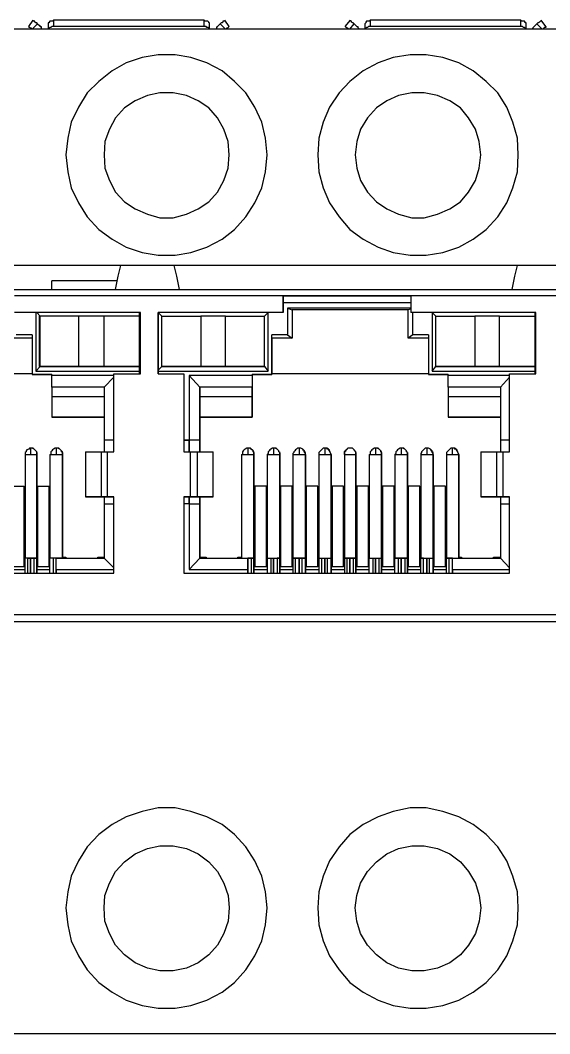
# Model space of a CAD drawing. Header units: inches. Extents: x 45 to 557, y 129 to 755.
# Drawn here: x 319.2 to 378.9, y 128.9 to 243.3 of the extents above; entities that cross this region are included whole.
import ezdxf

# ---------------------------------------------------------------- set-up
doc = ezdxf.new("R2010")
doc.units = ezdxf.units.IN
doc.header["$MEASUREMENT"] = 0
doc.layers.add('Brain', color=7, linetype='Continuous')

msp = doc.modelspace()

# ---------------------------------------------------------------- linework, layer by layer
at = {"layer": 'Brain', "color": 7, "lineweight": 25, "true_color": 0xffffff}
for points in [[(320.2, 242.6), (320.7, 243.3)], [(320.6, 242.3), (320.5, 242.3), (320.5, 242.4), (320.4, 242.4), (320.3, 242.5), (320.2, 242.6)], [(320.6, 242.3), (321.2, 242.9)], [(321.2, 242.9), (321.1, 243), (321, 243), (320.9, 243.1), (320.9, 243.2), (320.8, 243.2), (320.7, 243.2), (320.7, 243.3)], [(321.2, 242.9), (321.4, 242.7)], [(321.4, 242.7), (321.5, 242.6), (321.6, 242.6), (321.6, 242.5), (321.6, 242.4), (321.7, 242.3)], [(323, 243.3), (322.9, 243.2), (322.8, 243.2), (322.7, 243.2), (322.6, 243.2), (322.5, 243.1), (322.5, 243), (322.4, 243), (322.4, 242.9)], [(322.4, 242.9), (322.4, 242.3)], [(323, 242.6), (322.9, 242.6), (322.8, 242.6), (322.7, 242.5), (322.6, 242.5), (322.5, 242.4), (322.4, 242.3)], [(340, 243.3), (323, 243.3)], [(323, 243.3), (323, 242.6)], [(340, 242.6), (323, 242.6)], [(340.6, 242.9), (340.6, 243), (340.5, 243), (340.5, 243.1), (340.4, 243.2), (340.3, 243.2), (340.2, 243.2), (340.1, 243.2), (340, 243.3)], [(340, 242.6), (340, 243.3)], [(340.6, 242.3), (340.6, 242.3), (340.5, 242.4), (340.4, 242.5), (340.3, 242.5), (340.2, 242.6), (340.1, 242.6), (340, 242.6)], [(340.6, 242.3), (340.6, 242.9)], [(341.3, 242.3), (341.3, 242.3), (341.4, 242.4), (341.4, 242.5), (341.5, 242.6), (341.6, 242.7)], [(341.6, 242.7), (341.8, 242.9)], [(342.3, 243.3), (342.3, 243.2), (342.2, 243.2), (342.1, 243.2), (342.1, 243.1), (342, 243), (341.9, 243), (341.8, 242.9)], [(341.8, 242.9), (342.4, 242.3)], [(342.8, 242.6), (342.3, 243.3)], [(342.8, 242.6), (342.8, 242.6), (342.7, 242.5), (342.6, 242.4), (342.5, 242.4), (342.5, 242.3), (342.4, 242.3)], [(355.9, 242.6), (356.5, 243.3)], [(356.3, 242.3), (356.3, 242.3), (356.2, 242.4), (356.1, 242.4), (356, 242.5), (355.9, 242.6)], [(356.4, 242.3), (356.9, 242.9)], [(356.9, 242.9), (356.8, 243), (356.7, 243), (356.6, 243.1), (356.6, 243.2), (356.5, 243.2), (356.5, 243.3)], [(356.9, 242.9), (357.1, 242.7)], [(357.1, 242.7), (357.2, 242.6), (357.3, 242.6), (357.3, 242.5), (357.4, 242.4), (357.4, 242.3)], [(358.7, 243.3), (358.6, 243.2), (358.5, 243.2), (358.4, 243.2), (358.3, 243.2), (358.2, 243.1), (358.2, 243), (358.1, 242.9)], [(358.1, 242.9), (358.1, 242.3)], [(358.7, 242.6), (358.6, 242.6), (358.5, 242.6), (358.4, 242.5), (358.3, 242.5), (358.2, 242.4), (358.2, 242.3), (358.1, 242.3)], [(375.7, 243.3), (358.7, 243.3)], [(358.7, 243.3), (358.7, 242.6)], [(375.7, 242.6), (358.7, 242.6)], [(376.3, 242.9), (376.3, 243), (376.2, 243), (376.2, 243.1), (376.1, 243.2), (376, 243.2), (375.9, 243.2), (375.8, 243.2), (375.7, 243.3)], [(375.7, 242.6), (375.7, 243.3)], [(376.3, 242.3), (376.3, 242.3), (376.2, 242.4), (376.1, 242.5), (376, 242.5), (375.9, 242.6), (375.8, 242.6), (375.7, 242.6)], [(376.3, 242.3), (376.3, 242.9)], [(377, 242.3), (377, 242.3), (377.1, 242.4), (377.1, 242.5), (377.2, 242.6), (377.3, 242.7)], [(377.3, 242.7), (377.5, 242.9)], [(378, 243.3), (378, 243.2), (377.9, 243.2), (377.8, 243.1), (377.7, 243), (377.6, 243), (377.5, 242.9)], [(377.5, 242.9), (378.1, 242.3)], [(378.5, 242.6), (378, 243.3)], [(378.5, 242.6), (378.5, 242.6), (378.5, 242.5), (378.4, 242.5), (378.3, 242.4), (378.2, 242.3), (378.1, 242.3)], [(491.7, 242.3), (264.9, 242.3)], [(347.1, 228.1), (346.9, 230), (346.5, 231.8), (345.7, 233.5), (344.7, 235.1), (343.4, 236.4), (342, 237.6), (340.3, 238.5), (338.5, 239.1), (336.7, 239.4), (334.8, 239.4), (333, 239.1), (331.2, 238.5), (329.6, 237.6), (328.1, 236.4), (326.8, 235.1), (325.8, 233.5), (325, 231.8), (324.6, 230), (324.4, 228.1)], [(375.4, 228.1), (375.3, 230), (374.8, 231.8), (374.1, 233.5), (373.1, 235.1), (371.8, 236.4), (370.3, 237.6), (368.7, 238.5), (366.9, 239.1), (365, 239.4), (363.2, 239.4), (361.3, 239.1), (359.6, 238.5), (357.9, 237.6), (356.4, 236.4), (355.2, 235.1), (354.1, 233.5), (353.4, 231.8), (352.9, 230), (352.8, 228.1)], [(342.8, 228.1), (342.7, 229.6), (342.2, 231), (341.5, 232.3), (340.5, 233.4), (339.3, 234.2), (338, 234.8), (336.5, 235.1), (335, 235.1), (333.6, 234.8), (332.2, 234.2), (331, 233.4), (330, 232.3), (329.3, 231), (328.8, 229.6), (328.7, 228.1)], [(371.2, 228.1), (371, 229.6), (370.6, 231), (369.8, 232.3), (368.9, 233.4), (367.7, 234.2), (366.3, 234.8), (364.8, 235.1), (363.4, 235.1), (361.9, 234.8), (360.6, 234.2), (359.4, 233.4), (358.4, 232.3), (357.6, 231), (357.2, 229.6), (357, 228.1)], [(324.4, 228.1), (324.6, 226.2), (325, 224.4), (325.8, 222.7), (326.8, 221.1), (328.1, 219.7), (329.6, 218.6), (331.2, 217.7), (333, 217.1), (334.8, 216.8), (336.7, 216.8), (338.5, 217.1), (340.3, 217.7), (342, 218.6), (343.4, 219.7), (344.7, 221.1), (345.7, 222.7), (346.5, 224.4), (346.9, 226.2), (347.1, 228.1)], [(328.7, 228.1), (328.8, 226.6), (329.3, 225.2), (330, 223.9), (331, 222.8), (332.2, 222), (333.6, 221.4), (335, 221), (336.5, 221), (338, 221.4), (339.3, 222), (340.5, 222.8), (341.5, 223.9), (342.2, 225.2), (342.7, 226.6), (342.8, 228.1)], [(352.8, 228.1), (352.9, 226.2), (353.4, 224.4), (354.1, 222.7), (355.2, 221.1), (356.4, 219.7), (357.9, 218.6), (359.6, 217.7), (361.3, 217.1), (363.2, 216.8), (365, 216.8), (366.9, 217.1), (368.7, 217.7), (370.3, 218.6), (371.8, 219.7), (373.1, 221.1), (374.1, 222.7), (374.8, 224.4), (375.3, 226.2), (375.4, 228.1)], [(357, 228.1), (357.2, 226.6), (357.6, 225.2), (358.4, 223.9), (359.4, 222.8), (360.6, 222), (361.9, 221.4), (363.4, 221), (364.8, 221), (366.3, 221.4), (367.7, 222), (368.9, 222.8), (369.8, 223.9), (370.6, 225.2), (371, 226.6), (371.2, 228.1)], [(467.2, 215.6), (289.3, 215.6)], [(330, 212.9), (330.3, 214.4), (330.6, 215.6)], [(337.2, 212.9), (336.9, 214.4), (336.6, 215.6)], [(374.7, 212.9), (375, 214.4), (375.3, 215.6)], [(288, 212.9), (468.8, 212.9)], [(323.8, 213.9), (322.8, 213.9)], [(322.8, 212.9), (322.8, 213.9)], [(330.2, 213.9), (323.8, 213.9)], [(328.7, 212.9), (330, 212.9)], [(337.2, 212.9), (338.8, 212.9)], [(373.4, 212.9), (374.7, 212.9)], [(348.9, 212.2), (318.6, 212.2)], [(348.9, 212.2), (348.9, 210.3)], [(348.9, 212.2), (363.3, 212.2)], [(363.3, 212.2), (348.9, 212.2)], [(348.9, 210.3), (348.9, 212.2)], [(393.5, 212.2), (363.3, 212.2)], [(363.3, 212.2), (363.3, 210.3)], [(363.3, 211.4), (348.9, 211.4)], [(349.4, 210.8), (349.9, 210.6)], [(349.4, 210.8), (349.4, 207.8)], [(363.3, 210.8), (349.4, 210.8)], [(349.9, 210.6), (349.9, 207.4)], [(363, 210.6), (349.9, 210.6)], [(363.3, 210.7), (363, 210.6)], [(363, 207.4), (363, 210.6)], [(332.7, 210.3), (318.6, 210.3)], [(332.8, 210.3), (318.6, 210.3)], [(321, 210.3), (321, 203.7)], [(321.1, 210.3), (321.5, 209.9)], [(321.4, 204.2), (321.4, 209.9)], [(321.5, 209.9), (321.4, 209.9)], [(325.8, 209.9), (325.3, 209.9), (324.7, 209.9), (324.1, 209.9), (323.6, 209.9), (323, 209.9), (322.5, 209.9), (322, 209.9), (321.5, 209.9)], [(321.5, 209.9), (321.5, 209.9)], [(321.5, 204.2), (321.5, 209.9)], [(328.7, 209.9), (325.8, 209.9)], [(325.8, 209.9), (325.8, 204.2)], [(328.7, 204.2), (328.7, 209.9)], [(332.7, 209.9), (332.5, 209.9), (332, 209.9), (331.5, 209.9), (330.9, 209.9), (330.4, 209.9), (329.8, 209.9), (329.2, 209.9), (328.7, 209.9)], [(332.7, 203.4), (332.7, 210.3)], [(332.7, 210.3), (332.7, 210.3), (332.8, 210.3)], [(332.8, 203.4), (332.8, 210.3)], [(334.8, 210.3), (335.2, 209.9)], [(334.8, 210.3), (334.8, 203.4)], [(334.8, 210.3), (334.8, 210.3)], [(348.9, 210.3), (334.8, 210.3)], [(334.8, 203.4), (334.8, 210.3)], [(334.8, 210.3), (334.8, 203.4)], [(348.9, 210.3), (334.8, 210.3)], [(335.2, 209.9), (335.2, 209.9)], [(335.2, 209.9), (335.2, 209.9)], [(335.2, 204.2), (335.2, 209.9)], [(335.2, 209.9), (335.2, 209.9)], [(335.2, 209.9), (335.2, 209.9)], [(335.2, 204.2), (335.2, 209.9)], [(335.2, 209.9), (335.7, 209.9), (336.2, 209.9), (336.8, 209.9), (337.3, 209.9), (337.9, 209.9), (338.4, 209.9), (339, 209.9), (339.6, 209.9)], [(342.4, 209.9), (339.6, 209.9)], [(339.6, 209.9), (339.6, 204.2)], [(342.4, 209.9), (343, 209.9), (343.6, 209.9), (344.1, 209.9), (344.7, 209.9), (345.2, 209.9), (345.8, 209.9), (346.3, 209.9), (346.8, 209.9)], [(342.4, 204.2), (342.4, 209.9)], [(347.2, 210.3), (346.8, 209.9)], [(346.8, 204.2), (346.8, 209.9)], [(347.2, 203.7), (347.2, 210.3)], [(377.3, 210.3), (363.3, 210.3)], [(377.4, 210.3), (363.3, 210.3)], [(363.5, 207.8), (363.5, 210.3)], [(365.7, 210.3), (366.1, 209.9)], [(365.7, 210.3), (365.7, 203.7)], [(366.1, 209.9), (366.1, 209.9)], [(366.1, 209.9), (366.1, 209.9)], [(366.1, 204.2), (366.1, 209.9)], [(366.1, 209.9), (366.1, 209.9)], [(366.1, 209.9), (366.1, 209.9)], [(366.1, 204.2), (366.1, 209.9)], [(366.1, 209.9), (366.6, 209.9), (367.1, 209.9), (367.7, 209.9), (368.2, 209.9), (368.8, 209.9), (369.3, 209.9), (369.9, 209.9), (370.5, 209.9)], [(373.3, 209.9), (370.5, 209.9)], [(370.5, 209.9), (370.5, 204.2)], [(373.3, 209.9), (373.9, 209.9), (374.5, 209.9), (375, 209.9), (375.6, 209.9), (376.1, 209.9), (376.7, 209.9), (377.2, 209.9), (377.3, 209.9)], [(373.3, 204.2), (373.3, 209.9)], [(377.3, 203.4), (377.3, 210.3)], [(377.3, 210.3), (377.3, 210.3), (377.4, 210.3)], [(377.4, 203.4), (377.4, 210.3)], [(320.6, 207.4), (318.4, 207.4)], [(320.6, 207.8), (318.8, 207.8)], [(320.6, 207.8), (320.6, 203.3)], [(347.6, 207.4), (347.6, 207.8)], [(347.6, 203.3), (347.6, 207.8)], [(349.4, 207.8), (347.6, 207.8)], [(349.9, 207.4), (347.6, 207.4)], [(347.6, 207.4), (347.6, 203.4)], [(349.4, 207.8), (349.9, 207.4)], [(363.5, 207.8), (363, 207.4)], [(365.3, 207.4), (363, 207.4)], [(365.3, 207.8), (363.5, 207.8)], [(365.3, 207.8), (365.3, 203.3)], [(321, 203.7), (321.5, 204.2)], [(321, 203.7), (332.7, 203.7)], [(321.4, 204.2), (321.5, 204.2)], [(321.4, 204.2), (321.5, 204.2)], [(321.5, 204.2), (321.5, 204.2)], [(321.5, 204.2), (332.7, 204.2)], [(321.5, 204.2), (321.5, 204.2)], [(332.7, 204.2), (321.5, 204.2)], [(325.8, 204.2), (325.3, 204.2), (324.7, 204.2), (324.1, 204.2), (323.6, 204.2), (323, 204.2), (322.5, 204.2), (322, 204.2), (321.5, 204.2)], [(325.8, 204.2), (328.7, 204.2)], [(332.7, 204.2), (332.5, 204.2), (332, 204.2), (331.5, 204.2), (330.9, 204.2), (330.4, 204.2), (329.8, 204.2), (329.2, 204.2), (328.7, 204.2)], [(334.8, 203.8), (335.2, 204.2)], [(334.8, 203.7), (347.2, 203.7)], [(335.2, 204.2), (335.2, 204.2)], [(335.2, 204.2), (346.8, 204.2)], [(335.2, 204.2), (335.2, 204.2)], [(335.2, 204.2), (335.2, 204.2)], [(346.8, 204.2), (335.2, 204.2)], [(339.6, 204.2), (339, 204.2), (338.4, 204.2), (337.9, 204.2), (337.3, 204.2), (336.8, 204.2), (336.2, 204.2), (335.7, 204.2), (335.2, 204.2)], [(335.2, 204.2), (335.2, 204.2)], [(339.6, 204.2), (342.4, 204.2)], [(346.8, 204.2), (346.3, 204.2), (345.8, 204.2), (345.2, 204.2), (344.7, 204.2), (344.1, 204.2), (343.6, 204.2), (343, 204.2), (342.4, 204.2)], [(346.8, 204.2), (346.8, 204.2)], [(346.8, 204.2), (347.2, 203.7)], [(346.8, 204.2), (346.8, 204.2)], [(365.7, 203.7), (366.1, 204.2)], [(365.7, 203.7), (377.3, 203.7)], [(366.1, 204.2), (366.1, 204.2)], [(366.1, 204.2), (377.3, 204.2)], [(366.1, 204.2), (366.1, 204.2)], [(366.1, 204.2), (366.1, 204.2)], [(377.3, 204.2), (366.1, 204.2)], [(370.5, 204.2), (369.9, 204.2), (369.3, 204.2), (368.8, 204.2), (368.2, 204.2), (367.7, 204.2), (367.1, 204.2), (366.6, 204.2), (366.1, 204.2)], [(366.1, 204.2), (366.1, 204.2)], [(370.5, 204.2), (373.3, 204.2)], [(377.3, 204.2), (377.2, 204.2), (376.7, 204.2), (376.1, 204.2), (375.6, 204.2), (375, 204.2), (374.5, 204.2), (373.9, 204.2), (373.3, 204.2)], [(320.6, 203.4), (303, 203.4)], [(320.6, 203.4), (303, 203.4)], [(322.8, 203.3), (320.6, 203.3)], [(320.6, 203.3), (322.8, 203.3)], [(322.8, 203.3), (322.8, 203.2)], [(322.8, 201.9), (322.8, 203.2)], [(329.8, 203.2), (322.8, 203.2)], [(329.8, 203), (328.7, 201.9)], [(329.8, 203.4), (332.8, 203.4)], [(329.8, 194.6), (329.8, 203.4)], [(334.8, 203.4), (337.7, 203.4)], [(337.7, 203.4), (337.7, 194.6)], [(337.7, 203.4), (337.7, 194.6)], [(338.3, 203.2), (339.5, 201.9)], [(338.3, 203.2), (338.3, 195.9)], [(345.4, 203.2), (338.3, 203.2)], [(347.6, 203.3), (345.4, 203.3)], [(345.4, 203.3), (345.4, 198.5)], [(345.4, 203.3), (345.4, 203.3)], [(345.4, 203.2), (345.4, 203.3)], [(345.4, 203.3), (347.6, 203.3)], [(345.4, 203.2), (345.4, 201.9)], [(365.3, 203.4), (347.6, 203.4)], [(365.3, 203.4), (347.6, 203.4)], [(347.6, 203.4), (347.6, 203.3)], [(347.6, 203.4), (347.6, 203.4)], [(347.6, 203.3), (347.6, 203.3)], [(367.5, 203.3), (365.3, 203.3)], [(365.3, 203.3), (367.5, 203.3)], [(367.5, 203.3), (367.5, 203.2)], [(367.5, 201.9), (367.5, 203.2)], [(374.4, 203.2), (367.5, 203.2)], [(374.4, 203), (373.4, 201.9)], [(374.4, 203.4), (377.4, 203.4)], [(374.4, 194.6), (374.4, 203.4)], [(322.8, 201.9), (322.8, 201.9), (322.8, 201.8), (322.8, 201.7), (322.8, 201.6), (322.8, 201.4), (322.8, 201.3), (322.8, 201.1), (322.8, 200.8)], [(328.7, 201.9), (322.8, 201.9)], [(328.7, 201.9), (322.8, 201.9)], [(328.7, 201.9), (328.7, 195.9)], [(345.4, 201.9), (339.5, 201.9)], [(339.5, 201.9), (339.5, 201.9), (339.5, 201.8), (339.5, 201.7), (339.5, 201.6), (339.5, 201.4), (339.5, 201.3), (339.5, 201.1), (339.5, 200.8)], [(345.4, 201.9), (339.5, 201.9)], [(339.5, 195.9), (339.5, 201.9)], [(345.4, 200.8), (345.4, 201.1), (345.4, 201.3), (345.4, 201.4), (345.4, 201.6), (345.4, 201.7), (345.4, 201.8), (345.4, 201.9)], [(367.5, 201.9), (367.5, 201.9), (367.5, 201.8), (367.5, 201.7), (367.5, 201.6), (367.5, 201.4), (367.5, 201.3), (367.5, 201.1), (367.5, 200.8)], [(373.4, 201.9), (367.5, 201.9)], [(373.4, 201.9), (367.5, 201.9)], [(373.4, 201.9), (373.4, 195.9)], [(322.8, 200.8), (322.8, 198.5)], [(328.7, 200.8), (322.8, 200.8)], [(345.4, 200.8), (339.5, 200.8)], [(339.5, 200.8), (339.5, 198.5)], [(345.4, 198.5), (345.4, 200.8)], [(367.5, 200.8), (367.5, 198.5)], [(373.4, 200.8), (367.5, 200.8)], [(328.7, 198.5), (322.8, 198.5)], [(322.8, 198.5), (328.7, 198.5)], [(345.4, 198.5), (339.5, 198.5)], [(339.5, 198.5), (345.4, 198.5)], [(339.5, 198.5), (339.5, 194.6)], [(367.5, 198.5), (373.4, 198.5)], [(373.4, 198.5), (367.5, 198.5)], [(328.7, 195.9), (328.7, 194.6)], [(329.8, 195.9), (328.7, 195.9)], [(329.8, 195.9), (328.7, 195.9)], [(338.3, 195.9), (337.7, 195.9)], [(337.7, 195.9), (338.3, 195.9)], [(338.3, 195.9), (338.3, 194.6)], [(339.5, 195.9), (338.3, 195.9)], [(339.5, 195.9), (338.3, 195.9)], [(338.3, 194.6), (338.3, 195.9)], [(339.5, 194.6), (339.5, 195.9)], [(373.4, 195.9), (373.4, 194.6)], [(374.4, 195.9), (373.4, 195.9)], [(374.4, 195.9), (373.4, 195.9)], [(320.4, 195), (320.3, 195), (320.2, 194.9), (320, 194.8), (319.9, 194.7), (319.9, 194.6), (319.8, 194.5), (319.8, 194.4), (319.8, 194.3)], [(321.1, 194.3), (321.1, 194.5), (321.1, 194.6), (321, 194.7), (320.9, 194.8), (320.8, 194.9), (320.7, 195), (320.6, 195), (320.4, 195)], [(320.4, 195), (320.4, 195), (320.4, 194.9), (320.4, 194.8), (320.4, 194.7), (320.4, 194.6), (320.4, 194.4), (320.4, 194.3)], [(321.1, 194.6), (321, 194.7), (320.8, 194.9), (320.6, 195), (320.4, 195)], [(321.1, 194.5), (321.1, 194.6)], [(321.1, 194.5), (321.1, 194.3)], [(323.3, 195), (323.2, 195), (323, 194.9), (322.9, 194.8), (322.8, 194.7), (322.7, 194.6), (322.7, 194.5), (322.7, 194.4), (322.7, 194.3)], [(324, 194.3), (324, 194.5), (324, 194.6), (323.9, 194.7), (323.8, 194.8), (323.7, 194.9), (323.6, 195), (323.5, 195), (323.3, 195)], [(323.3, 195), (323.3, 195), (323.3, 194.9), (323.3, 194.8), (323.3, 194.7), (323.3, 194.6), (323.3, 194.4), (323.3, 194.3)], [(323.9, 194.6), (323.9, 194.7), (323.7, 194.9), (323.5, 195), (323.3, 195)], [(324, 194.5), (323.9, 194.6)], [(324, 194.5), (324, 194.3)], [(326.6, 194.6), (328.4, 194.6)], [(326.6, 194.6), (326.6, 189.5)], [(328.4, 194.6), (328.4, 194.6), (328.5, 194.6), (328.6, 194.6), (328.7, 194.6), (328.8, 194.6), (329, 194.6), (329.1, 194.6)], [(328.4, 189.5), (328.4, 194.6)], [(329.1, 194.6), (329.8, 194.6)], [(329.1, 189.5), (329.1, 194.6)], [(337.7, 194.6), (338.4, 194.6)], [(338.4, 194.6), (338.6, 194.6), (338.7, 194.6), (338.8, 194.6), (338.9, 194.6), (339, 194.6), (339.1, 194.6), (339.2, 194.6)], [(338.4, 194.6), (338.4, 189.5)], [(339.2, 194.6), (341, 194.6)], [(339.2, 194.6), (339.2, 189.5)], [(341, 189.5), (341, 194.6)], [(344.9, 195), (344.8, 195), (344.6, 194.9), (344.5, 194.8), (344.4, 194.7), (344.3, 194.6), (344.3, 194.5), (344.3, 194.4), (344.3, 194.3)], [(345.6, 194.3), (345.6, 194.5), (345.6, 194.6), (345.5, 194.7), (345.4, 194.8), (345.3, 194.9), (345.2, 195), (345.1, 195), (344.9, 195)], [(344.9, 195), (344.9, 195), (344.9, 194.9), (344.9, 194.8), (344.9, 194.7), (344.9, 194.6), (344.9, 194.4), (344.9, 194.3)], [(345.5, 194.6), (345.5, 194.7), (345.3, 194.9), (345.1, 195), (344.9, 195)], [(345.6, 194.5), (345.5, 194.6)], [(345.6, 194.5), (345.6, 194.3)], [(347.8, 195), (347.7, 195), (347.5, 194.9), (347.4, 194.8), (347.3, 194.7), (347.2, 194.6), (347.2, 194.5), (347.2, 194.4), (347.1, 194.3)], [(348.5, 194.3), (348.5, 194.5), (348.4, 194.6), (348.4, 194.7), (348.3, 194.8), (348.2, 194.9), (348.1, 195), (347.9, 195), (347.8, 195)], [(347.8, 195), (347.8, 195), (347.8, 194.9), (347.8, 194.8), (347.8, 194.7), (347.8, 194.6), (347.8, 194.4), (347.8, 194.3)], [(348.4, 194.6), (348.4, 194.7), (348.2, 194.9), (348, 195), (347.8, 195)], [(348.5, 194.5), (348.4, 194.6)], [(348.5, 194.5), (348.5, 194.3)], [(350.7, 195), (350.5, 195), (350.4, 194.9), (350.3, 194.8), (350.2, 194.7), (350.1, 194.6), (350.1, 194.5), (350, 194.4), (350, 194.3)], [(351.4, 194.3), (351.4, 194.5), (351.3, 194.6), (351.3, 194.7), (351.2, 194.8), (351.1, 194.9), (350.9, 195), (350.8, 195), (350.7, 195)], [(350.7, 195), (350.7, 195), (350.7, 194.9), (350.7, 194.8), (350.7, 194.7), (350.7, 194.6), (350.7, 194.4), (350.7, 194.3)], [(351.3, 194.6), (351.2, 194.7), (351.1, 194.9), (350.9, 195), (350.7, 195)], [(351.3, 194.5), (351.3, 194.6)], [(351.3, 194.5), (351.4, 194.3)], [(353.6, 195), (353.4, 195), (353.3, 194.9), (353.2, 194.8), (353.1, 194.7), (353, 194.6), (352.9, 194.5), (352.9, 194.4), (352.9, 194.3)], [(354.3, 194.3), (354.2, 194.5), (354.2, 194.6), (354.1, 194.7), (354.1, 194.8), (353.9, 194.9), (353.8, 195), (353.7, 195), (353.6, 195)], [(353.6, 195), (353.6, 195), (353.6, 194.9), (353.6, 194.8), (353.6, 194.7), (353.6, 194.6), (353.6, 194.4), (353.6, 194.3)], [(354.2, 194.6), (354.1, 194.7), (354, 194.9), (353.8, 195), (353.6, 195)], [(354.2, 194.5), (354.2, 194.6)], [(354.2, 194.5), (354.3, 194.3)], [(356.4, 195), (356.2, 195), (356, 194.8), (355.8, 194.6), (355.8, 194.5)], [(355.8, 194.3), (355.8, 194.4), (355.8, 194.6), (355.9, 194.7), (356, 194.7)], [(355.8, 194.6), (355.8, 194.5), (355.8, 194.4), (355.8, 194.3)], [(356.9, 194.8), (356.7, 195), (356.4, 195), (356.2, 195), (356, 194.8)], [(356.2, 194.9), (356.1, 194.9), (356, 194.8)], [(357.1, 194.3), (357.1, 194.6), (356.9, 194.8)], [(357.1, 194.5), (357.1, 194.3)], [(359.3, 195), (359.2, 195), (359, 194.9), (358.9, 194.8), (358.8, 194.7), (358.7, 194.6), (358.7, 194.5), (358.7, 194.4), (358.7, 194.3)], [(360, 194.3), (360, 194.5), (360, 194.6), (359.9, 194.7), (359.8, 194.8), (359.7, 194.9), (359.6, 195), (359.5, 195), (359.3, 195)], [(359.3, 195), (359.3, 195), (359.3, 194.9), (359.3, 194.8), (359.3, 194.7), (359.3, 194.6), (359.3, 194.4), (359.3, 194.3)], [(359.9, 194.6), (359.9, 194.7), (359.7, 194.9), (359.5, 195), (359.3, 195)], [(360, 194.5), (359.9, 194.6)], [(360, 194.5), (360, 194.3)], [(362.2, 195), (362.1, 195), (361.9, 194.9), (361.8, 194.8), (361.7, 194.7), (361.6, 194.6), (361.6, 194.5), (361.6, 194.4), (361.5, 194.3)], [(362.9, 194.3), (362.9, 194.5), (362.8, 194.6), (362.8, 194.7), (362.7, 194.8), (362.6, 194.9), (362.5, 195), (362.3, 195), (362.2, 195)], [(362.2, 195), (362.2, 195), (362.2, 194.9), (362.2, 194.8), (362.2, 194.7), (362.2, 194.6), (362.2, 194.4), (362.2, 194.3)], [(362.8, 194.6), (362.8, 194.7), (362.6, 194.9), (362.4, 195), (362.2, 195)], [(362.9, 194.5), (362.8, 194.6)], [(362.9, 194.5), (362.9, 194.3)], [(365.1, 195), (364.9, 195), (364.8, 194.9), (364.7, 194.8), (364.6, 194.7), (364.5, 194.6), (364.5, 194.5), (364.4, 194.4), (364.4, 194.3)], [(365.8, 194.3), (365.8, 194.5), (365.7, 194.6), (365.7, 194.7), (365.6, 194.8), (365.5, 194.9), (365.3, 195), (365.2, 195), (365.1, 195)], [(365.1, 195), (365.1, 195), (365.1, 194.9), (365.1, 194.8), (365.1, 194.7), (365.1, 194.6), (365.1, 194.4), (365.1, 194.3)], [(365.7, 194.6), (365.6, 194.7), (365.5, 194.9), (365.3, 195), (365.1, 195)], [(365.7, 194.5), (365.7, 194.6)], [(365.7, 194.5), (365.8, 194.3)], [(368, 195), (367.8, 195), (367.7, 194.9), (367.6, 194.8), (367.5, 194.7), (367.4, 194.6), (367.3, 194.5), (367.3, 194.4), (367.3, 194.3)], [(368.7, 194.3), (368.6, 194.5), (368.6, 194.6), (368.5, 194.7), (368.5, 194.8), (368.3, 194.9), (368.2, 195), (368.1, 195), (368, 195)], [(368, 194.3), (368, 194.4), (368, 194.6), (368, 194.7), (368, 194.8), (368, 194.9), (368, 195)], [(368.6, 194.6), (368.5, 194.7), (368.4, 194.9), (368.2, 195), (368, 195)], [(368.6, 194.5), (368.6, 194.6)], [(368.6, 194.5), (368.7, 194.3)], [(371.2, 194.6), (373, 194.6)], [(371.2, 194.6), (371.2, 189.5)], [(373, 194.6), (373, 194.6), (373.1, 194.6), (373.2, 194.6), (373.4, 194.6), (373.5, 194.6), (373.6, 194.6), (373.7, 194.6)], [(373, 189.5), (373, 194.6)], [(373.7, 194.6), (374.4, 194.6)], [(373.7, 189.5), (373.7, 194.6)], [(319.8, 194.3), (319.8, 194.3), (319.9, 194.3), (320, 194.3), (320.1, 194.3), (320.2, 194.3), (320.3, 194.3), (320.4, 194.3)], [(319.8, 194.3), (319.8, 194.3)], [(319.8, 194.3), (319.8, 182.6)], [(320.4, 194.3), (320.6, 194.3), (320.7, 194.3), (320.8, 194.3), (320.9, 194.3), (321, 194.3), (321.1, 194.3)], [(321.1, 194.3), (321.1, 182.7)], [(321.1, 194.3), (321.1, 194.3)], [(321.1, 182.6), (321.1, 194.3)], [(322.6, 194.3), (322.7, 194.3)], [(322.6, 194.3), (322.6, 182.6)], [(322.7, 194.3), (322.7, 194.3), (322.8, 194.3), (322.9, 194.3), (323.1, 194.3), (323.2, 194.3), (323.3, 194.3)], [(323.3, 194.3), (323.5, 194.3), (323.6, 194.3), (323.7, 194.3), (323.8, 194.3), (323.9, 194.3), (324, 194.3)], [(324, 194.3), (324, 182.7)], [(324, 194.3), (324, 194.3)], [(324, 182.6), (324, 194.3)], [(344.2, 194.3), (344.3, 194.3)], [(344.2, 194.3), (344.2, 182.6)], [(344.3, 194.3), (344.3, 194.3), (344.4, 194.3), (344.5, 194.3), (344.7, 194.3), (344.8, 194.3), (344.9, 194.3)], [(344.9, 194.3), (345.1, 194.3), (345.2, 194.3), (345.3, 194.3), (345.4, 194.3), (345.5, 194.3), (345.6, 194.3)], [(345.6, 194.3), (345.6, 182.7)], [(345.6, 194.3), (345.6, 194.3)], [(345.6, 182.6), (345.6, 194.3)], [(347.1, 194.3), (347.1, 194.3), (347.2, 194.3), (347.3, 194.3), (347.4, 194.3), (347.5, 194.3), (347.7, 194.3), (347.8, 194.3)], [(347.1, 194.3), (347.1, 194.3)], [(347.1, 194.3), (347.1, 182.6)], [(347.8, 194.3), (347.9, 194.3), (348.1, 194.3), (348.2, 194.3), (348.3, 194.3), (348.4, 194.3), (348.5, 194.3)], [(348.5, 194.3), (348.5, 182.7)], [(348.5, 194.3), (348.5, 194.3)], [(348.5, 182.6), (348.5, 194.3)], [(350, 194.3), (350, 194.3), (350.1, 194.3), (350.2, 194.3), (350.3, 194.3), (350.4, 194.3), (350.6, 194.3), (350.7, 194.3)], [(350, 194.3), (350, 194.3)], [(350, 194.3), (350, 182.6)], [(350.7, 194.3), (350.8, 194.3), (350.9, 194.3), (351.1, 194.3), (351.2, 194.3), (351.3, 194.3), (351.4, 194.3)], [(351.4, 194.3), (351.4, 182.7)], [(351.4, 194.3), (351.4, 194.3)], [(351.4, 182.6), (351.4, 194.3)], [(352.9, 194.3), (352.9, 194.3), (353, 194.3), (353.1, 194.3), (353.2, 194.3), (353.3, 194.3), (353.4, 194.3), (353.6, 194.3)], [(352.9, 194.3), (352.9, 194.3)], [(352.9, 194.3), (352.9, 182.6)], [(353.6, 194.3), (353.7, 194.3), (353.8, 194.3), (353.9, 194.3), (354.1, 194.3), (354.2, 194.3), (354.3, 194.3)], [(354.3, 194.3), (354.3, 182.7)], [(354.3, 194.3), (354.3, 194.3)], [(354.3, 182.6), (354.3, 194.3)], [(355.8, 194.3), (355.8, 194.3)], [(355.8, 194.3), (355.8, 182.6)], [(355.8, 194.3), (355.8, 194.3)], [(355.8, 194.3), (355.8, 194.3), (356, 194.3), (356.2, 194.3), (356.4, 194.3), (356.7, 194.3), (356.9, 194.3), (357.1, 194.3)], [(357.1, 194.3), (357.1, 182.7)], [(357.1, 182.6), (357.1, 194.3)], [(357.1, 194.3), (357.1, 194.3)], [(358.6, 194.3), (358.7, 194.3)], [(358.6, 194.3), (358.6, 182.6)], [(358.7, 194.3), (358.7, 194.3), (358.8, 194.3), (358.9, 194.3), (359.1, 194.3), (359.2, 194.3), (359.3, 194.3)], [(359.3, 194.3), (359.5, 194.3), (359.6, 194.3), (359.7, 194.3), (359.8, 194.3), (359.9, 194.3), (360, 194.3)], [(360, 194.3), (360, 182.7)], [(360, 194.3), (360, 194.3)], [(360, 182.6), (360, 194.3)], [(361.5, 194.3), (361.5, 194.3), (361.6, 194.3), (361.7, 194.3), (361.8, 194.3), (361.9, 194.3), (362.1, 194.3), (362.2, 194.3)], [(361.5, 194.3), (361.5, 194.3)], [(361.5, 194.3), (361.5, 182.6)], [(362.2, 194.3), (362.3, 194.3), (362.5, 194.3), (362.6, 194.3), (362.7, 194.3), (362.8, 194.3), (362.9, 194.3)], [(362.9, 194.3), (362.9, 182.7)], [(362.9, 194.3), (362.9, 194.3)], [(362.9, 182.6), (362.9, 194.3)], [(364.4, 194.3), (364.4, 194.3), (364.5, 194.3), (364.6, 194.3), (364.7, 194.3), (364.8, 194.3), (365, 194.3), (365.1, 194.3)], [(364.4, 194.3), (364.4, 194.3)], [(364.4, 194.3), (364.4, 182.6)], [(365.1, 194.3), (365.2, 194.3), (365.3, 194.3), (365.5, 194.3), (365.6, 194.3), (365.7, 194.3), (365.8, 194.3)], [(365.8, 194.3), (365.8, 182.7)], [(365.8, 194.3), (365.8, 194.3)], [(365.8, 182.6), (365.8, 194.3)], [(367.3, 194.3), (367.3, 194.3), (367.4, 194.3), (367.5, 194.3), (367.6, 194.3), (367.7, 194.3), (367.8, 194.3), (368, 194.3)], [(367.3, 194.3), (367.3, 194.3)], [(367.3, 194.3), (367.3, 182.6)], [(368, 194.3), (368.1, 194.3), (368.2, 194.3), (368.3, 194.3), (368.5, 194.3), (368.6, 194.3), (368.7, 194.3)], [(368.7, 194.3), (368.7, 182.7)], [(368.7, 194.3), (368.7, 194.3)], [(368.7, 182.6), (368.7, 194.3)], [(318.4, 190.7), (319.7, 190.7)], [(319.7, 189.8), (319.7, 190.7)], [(319.7, 190.7), (319.7, 181.6)], [(321.2, 190.7), (321.2, 181.6)], [(321.2, 190.7), (322.5, 190.7)], [(322.5, 189.8), (322.5, 190.7)], [(322.5, 190.7), (322.5, 181.6)], [(347, 190.7), (345.7, 190.7)], [(345.7, 190.7), (345.7, 181.6)], [(347, 190.7), (347, 189.8)], [(347, 181.6), (347, 190.7)], [(349.9, 190.7), (348.6, 190.7)], [(348.6, 190.7), (348.6, 181.6)], [(349.9, 181.6), (349.9, 190.7)], [(349.9, 190.7), (349.9, 189.8)], [(352.8, 190.7), (351.5, 190.7)], [(351.5, 190.7), (351.5, 181.6)], [(352.8, 181.6), (352.8, 190.7)], [(352.8, 190.7), (352.8, 189.8)], [(355.7, 190.7), (354.4, 190.7)], [(354.4, 190.7), (354.4, 181.6)], [(355.7, 181.6), (355.7, 190.7)], [(355.7, 190.7), (355.7, 189.8)], [(358.5, 190.7), (357.2, 190.7)], [(357.2, 190.7), (357.2, 181.6)], [(358.5, 181.6), (358.5, 190.7)], [(358.5, 190.7), (358.5, 189.8)], [(361.4, 190.7), (360.1, 190.7)], [(360.1, 190.7), (360.1, 181.6)], [(361.4, 190.7), (361.4, 189.8)], [(361.4, 181.6), (361.4, 190.7)], [(364.3, 190.7), (363, 190.7)], [(363, 190.7), (363, 181.6)], [(364.3, 190.7), (364.3, 189.8)], [(364.3, 181.6), (364.3, 190.7)], [(367.2, 190.7), (365.9, 190.7)], [(365.9, 190.7), (365.9, 181.6)], [(367.2, 181.6), (367.2, 190.7)], [(367.2, 190.7), (367.2, 189.8)], [(319.7, 181.9), (319.7, 189.8)], [(322.5, 181.9), (322.5, 189.8)], [(328.4, 189.5), (326.6, 189.5)], [(326.6, 189.5), (327.3, 189.5)], [(327.3, 189.5), (329.1, 189.5)], [(329.1, 189.5), (329, 189.5), (328.8, 189.5), (328.7, 189.5), (328.6, 189.5), (328.5, 189.5), (328.4, 189.5)], [(328.7, 189.5), (328.7, 188.7)], [(329.1, 189.5), (329.8, 189.5)], [(329.8, 189.5), (329.1, 189.5)], [(329.8, 180.9), (329.8, 189.5)], [(337.7, 189.5), (338.4, 189.5)], [(337.7, 189.5), (337.7, 180.9)], [(337.7, 189.5), (337.7, 180.9)], [(338.4, 189.5), (337.7, 189.5)], [(338.3, 189.5), (338.3, 188.7)], [(338.3, 188.7), (338.3, 189.5)], [(338.4, 189.5), (340.2, 189.5)], [(339.2, 189.5), (339.1, 189.5), (339, 189.5), (338.9, 189.5), (338.8, 189.5), (338.7, 189.5), (338.6, 189.5), (338.4, 189.5)], [(341, 189.5), (339.2, 189.5)], [(339.5, 188.7), (339.5, 189.5)], [(339.5, 189.5), (339.5, 182.7)], [(340.2, 189.5), (341, 189.5)], [(347, 189.8), (347, 181.9)], [(349.9, 189.8), (349.9, 181.9)], [(352.8, 189.8), (352.8, 181.9)], [(355.7, 189.8), (355.7, 181.9)], [(358.5, 189.8), (358.5, 181.9)], [(361.4, 189.8), (361.4, 181.9)], [(364.3, 189.8), (364.3, 181.9)], [(367.2, 189.8), (367.2, 181.9)], [(373, 189.5), (371.2, 189.5)], [(371.2, 189.5), (371.9, 189.5)], [(371.9, 189.5), (373.7, 189.5)], [(373.7, 189.5), (373.6, 189.5), (373.5, 189.5), (373.4, 189.5), (373.2, 189.5), (373.1, 189.5), (373, 189.5)], [(373.4, 189.5), (373.4, 188.7)], [(373.7, 189.5), (374.4, 189.5)], [(374.4, 189.5), (373.7, 189.5)], [(374.4, 180.9), (374.4, 189.5)], [(328.7, 188.7), (329.8, 188.7)], [(328.7, 188.7), (328.7, 182.6)], [(338.3, 188.7), (337.7, 188.7)], [(338.3, 188.7), (339.5, 188.7)], [(338.3, 188.7), (338.3, 181.3)], [(339.5, 182.6), (339.5, 188.7)], [(373.4, 188.7), (374.4, 188.7)], [(373.4, 188.7), (373.4, 182.6)], [(319.7, 182.7), (319.8, 182.7)], [(319.8, 182.6), (319.7, 182.6)], [(319.7, 181.6), (319.7, 181.9)], [(321.1, 182.6), (321.1, 182.6), (321, 182.6), (320.9, 182.6), (320.8, 182.6), (320.7, 182.6), (320.6, 182.6), (320.4, 182.6), (320.3, 182.6), (320.2, 182.6), (320.1, 182.6), (320, 182.6), (319.9, 182.6), (319.8, 182.6)], [(320.1, 182.6), (319.8, 182.6)], [(319.8, 180.9), (319.8, 182.6)], [(320.1, 180.9), (320.1, 182.6)], [(320.1, 182.6), (320.1, 182.6), (320.2, 182.6), (320.3, 182.6), (320.4, 182.6)], [(320.4, 182.6), (320.4, 180.9)], [(320.4, 180.9), (320.4, 182.6)], [(320.4, 182.6), (320.4, 182.6)], [(320.4, 182.6), (320.5, 182.6), (320.6, 182.6), (320.7, 182.6), (320.8, 182.6)], [(320.8, 180.9), (320.8, 182.6)], [(320.8, 182.6), (321.1, 182.6)], [(321.1, 182.7), (321.2, 182.7)], [(321.1, 182.6), (321.1, 182.7)], [(321.2, 182.6), (321.1, 182.6)], [(321.1, 182.6), (321.1, 181.3)], [(321.1, 180.9), (321.1, 182.6)], [(322.5, 182.7), (322.6, 182.7)], [(322.6, 182.6), (322.5, 182.6)], [(322.5, 181.6), (322.5, 181.9)], [(324, 182.6), (324, 182.6), (323.9, 182.6), (323.8, 182.6), (323.7, 182.6), (323.6, 182.6), (323.5, 182.6), (323.4, 182.6), (323.3, 182.6), (323.1, 182.6), (323, 182.6), (322.9, 182.6), (322.8, 182.6), (322.7, 182.6), (322.6, 182.6)], [(323, 182.6), (322.6, 182.6)], [(322.6, 180.9), (322.6, 182.6)], [(323, 180.9), (323, 182.6)], [(323.3, 182.6), (323.3, 182.6), (323.2, 182.6), (323.1, 182.6), (323, 182.6)], [(323.3, 180.9), (323.3, 182.6)], [(323.3, 182.6), (323.3, 182.6)], [(323.3, 181.3), (323.3, 182.6)], [(323.3, 182.6), (328.7, 182.6)], [(324, 182.7), (324.4, 182.7)], [(324, 182.6), (324, 182.7)], [(324.4, 182.7), (324.4, 182.6)], [(324.4, 182.7), (324.4, 182.6)], [(324.4, 182.6), (324.4, 182.6), (324.5, 182.6), (324.6, 182.6), (324.7, 182.6), (324.9, 182.6), (325, 182.6), (325.1, 182.6)], [(325.1, 182.6), (327.3, 182.6)], [(327.3, 182.6), (327.4, 182.6), (327.6, 182.6), (327.7, 182.6), (327.8, 182.6), (327.9, 182.6), (328, 182.6)], [(328, 182.7), (328.7, 182.7)], [(328, 182.6), (328, 182.7)], [(329.8, 181.5), (328.7, 182.6)], [(338.3, 181.3), (339.5, 182.6)], [(339.5, 182.7), (340.2, 182.7)], [(339.5, 182.6), (339.5, 182.7)], [(339.5, 182.6), (344.9, 182.6)], [(340.2, 182.7), (340.2, 182.6)], [(340.2, 182.7), (340.2, 182.6)], [(340.2, 182.6), (340.3, 182.6), (340.4, 182.6), (340.5, 182.6), (340.6, 182.6), (340.7, 182.6), (340.8, 182.6), (341, 182.6)], [(341, 182.6), (343.1, 182.6)], [(343.1, 182.6), (343.3, 182.6), (343.4, 182.6), (343.5, 182.6), (343.6, 182.6), (343.7, 182.6), (343.8, 182.6)], [(343.8, 182.7), (344.2, 182.7)], [(343.8, 182.6), (343.8, 182.7)], [(344.2, 182.6), (344.3, 182.6), (344.4, 182.6), (344.5, 182.6), (344.6, 182.6), (344.7, 182.6), (344.9, 182.6), (345, 182.6), (345.1, 182.6), (345.2, 182.6), (345.3, 182.6), (345.4, 182.6), (345.5, 182.6), (345.6, 182.6)], [(344.9, 182.6), (344.9, 180.9)], [(345.3, 182.6), (345.3, 182.6), (345.2, 182.6), (345.1, 182.6), (345, 182.6), (344.9, 182.6)], [(344.9, 182.6), (344.9, 182.6)], [(344.9, 180.9), (344.9, 182.6)], [(344.9, 182.6), (344.9, 181.3)], [(345.3, 182.6), (345.3, 180.9)], [(345.6, 182.6), (345.3, 182.6)], [(345.6, 182.7), (345.7, 182.7)], [(345.6, 182.6), (345.6, 182.7)], [(345.7, 182.6), (345.6, 182.6)], [(345.6, 181.3), (345.6, 182.6)], [(345.6, 182.6), (345.6, 180.9)], [(347, 182.7), (347.1, 182.7)], [(347.1, 182.6), (347, 182.6)], [(347, 181.9), (347, 181.6)], [(347.1, 182.6), (347.1, 182.6), (347.2, 182.6), (347.3, 182.6), (347.4, 182.6), (347.5, 182.6), (347.6, 182.6), (347.7, 182.6), (347.9, 182.6), (348, 182.6), (348.1, 182.6), (348.2, 182.6), (348.3, 182.6), (348.4, 182.6), (348.5, 182.6)], [(347.1, 182.6), (347.5, 182.6)], [(347.1, 182.6), (347.1, 180.9)], [(347.5, 182.6), (347.5, 180.9)], [(347.5, 182.6), (347.5, 182.6), (347.6, 182.6), (347.7, 182.6), (347.8, 182.6)], [(347.8, 182.6), (347.8, 180.9)], [(347.8, 180.9), (347.8, 182.6)], [(347.8, 182.6), (347.8, 182.6)], [(347.8, 182.6), (347.9, 182.6), (348, 182.6), (348.1, 182.6), (348.2, 182.6)], [(348.2, 182.6), (348.2, 180.9)], [(348.5, 182.6), (348.2, 182.6)], [(348.5, 182.7), (348.6, 182.7)], [(348.5, 182.6), (348.5, 182.7)], [(348.6, 182.6), (348.5, 182.6)], [(348.5, 181.3), (348.5, 182.6)], [(348.5, 182.6), (348.5, 180.9)], [(349.9, 182.7), (350, 182.7)], [(350, 182.6), (349.9, 182.6)], [(349.9, 181.9), (349.9, 181.6)], [(350, 182.6), (350, 182.6), (350.1, 182.6), (350.2, 182.6), (350.3, 182.6), (350.4, 182.6), (350.5, 182.6), (350.6, 182.6), (350.7, 182.6), (350.9, 182.6), (351, 182.6), (351.1, 182.6), (351.2, 182.6), (351.3, 182.6), (351.4, 182.6)], [(350.3, 182.6), (350, 182.6)], [(350, 182.6), (350, 180.9)], [(350.3, 180.9), (350.3, 182.6)], [(350.7, 182.6), (350.6, 182.6), (350.5, 182.6), (350.4, 182.6), (350.3, 182.6)], [(350.7, 182.6), (350.7, 180.9)], [(350.7, 180.9), (350.7, 182.6)], [(351, 182.6), (351, 182.6), (350.9, 182.6), (350.8, 182.6), (350.7, 182.6)], [(350.7, 182.6), (350.7, 182.6)], [(351, 182.6), (351, 180.9)], [(351.4, 182.6), (351, 182.6)], [(351.4, 182.7), (351.5, 182.7)], [(351.4, 182.6), (351.4, 182.7)], [(351.5, 182.6), (351.4, 182.6)], [(351.4, 181.3), (351.4, 182.6)], [(351.4, 182.6), (351.4, 180.9)], [(352.8, 182.7), (352.9, 182.7)], [(352.9, 182.6), (352.8, 182.6)], [(352.8, 181.9), (352.8, 181.6)], [(352.9, 182.6), (352.9, 182.6), (353, 182.6), (353.1, 182.6), (353.2, 182.6), (353.3, 182.6), (353.4, 182.6), (353.5, 182.6), (353.6, 182.6), (353.8, 182.6), (353.9, 182.6), (354, 182.6), (354.1, 182.6), (354.2, 182.6), (354.3, 182.6)], [(352.9, 182.6), (353.2, 182.6)], [(352.9, 182.6), (352.9, 180.9)], [(353.2, 182.6), (353.2, 180.9)], [(353.2, 182.6), (353.2, 182.6), (353.3, 182.6), (353.4, 182.6), (353.5, 182.6), (353.6, 182.6)], [(353.6, 182.6), (353.6, 180.9)], [(353.6, 180.9), (353.6, 182.6)], [(353.6, 182.6), (353.6, 182.6)], [(353.6, 182.6), (353.6, 182.6), (353.7, 182.6), (353.8, 182.6), (353.9, 182.6)], [(353.9, 180.9), (353.9, 182.6)], [(353.9, 182.6), (354.3, 182.6)], [(354.3, 182.7), (354.4, 182.7)], [(354.3, 182.6), (354.3, 182.7)], [(354.4, 182.6), (354.3, 182.6)], [(354.3, 181.3), (354.3, 182.6)], [(354.3, 182.6), (354.3, 180.9)], [(355.7, 182.7), (355.8, 182.7)], [(355.8, 182.6), (355.7, 182.6)], [(355.7, 181.9), (355.7, 181.6)], [(355.8, 182.6), (355.8, 182.6), (355.9, 182.6), (356, 182.6), (356.1, 182.6), (356.3, 182.6), (356.4, 182.6), (356.5, 182.6), (356.6, 182.6), (356.8, 182.6), (356.9, 182.6), (357, 182.6), (357.1, 182.6)], [(356.1, 182.6), (355.8, 182.6)], [(355.8, 182.6), (355.8, 180.9)], [(356.1, 180.9), (356.1, 182.6)], [(356.4, 182.6), (356.4, 182.6), (356.3, 182.6), (356.2, 182.6), (356.1, 182.6)], [(356.4, 182.6), (356.4, 180.9)], [(356.4, 180.9), (356.4, 182.6)], [(356.8, 182.6), (356.8, 182.6), (356.7, 182.6), (356.6, 182.6), (356.5, 182.6), (356.4, 182.6)], [(356.4, 182.6), (356.4, 182.6)], [(356.8, 182.6), (356.8, 180.9)], [(357.1, 182.6), (356.8, 182.6)], [(357.1, 182.7), (357.2, 182.7)], [(357.1, 182.6), (357.1, 182.7)], [(357.2, 182.6), (357.1, 182.6)], [(357.1, 182.6), (357.1, 181.3)], [(357.1, 180.9), (357.1, 182.6)], [(358.5, 182.7), (358.6, 182.7)], [(358.6, 182.6), (358.5, 182.6)], [(358.5, 181.9), (358.5, 181.6)], [(358.6, 182.6), (358.7, 182.6), (358.8, 182.6), (358.9, 182.6), (359, 182.6), (359.1, 182.6), (359.3, 182.6), (359.4, 182.6), (359.5, 182.6), (359.6, 182.6), (359.7, 182.6), (359.8, 182.6), (359.9, 182.6), (360, 182.6)], [(358.6, 182.6), (359, 182.6)], [(358.6, 180.9), (358.6, 182.6)], [(359, 182.6), (359, 180.9)], [(359, 182.6), (359, 182.6), (359.1, 182.6), (359.2, 182.6), (359.3, 182.6)], [(359.3, 182.6), (359.3, 180.9)], [(359.3, 180.9), (359.3, 182.6)], [(359.3, 182.6), (359.3, 182.6)], [(359.3, 182.6), (359.4, 182.6), (359.5, 182.6), (359.6, 182.6), (359.7, 182.6)], [(359.7, 180.9), (359.7, 182.6)], [(359.7, 182.6), (360, 182.6)], [(360, 182.7), (360.1, 182.7)], [(360, 182.6), (360, 182.7)], [(360.1, 182.6), (360, 182.6)], [(360, 182.6), (360, 181.3)], [(360, 180.9), (360, 182.6)], [(361.4, 182.7), (361.5, 182.7)], [(361.5, 182.6), (361.4, 182.6)], [(361.4, 181.9), (361.4, 181.6)], [(361.5, 182.6), (361.5, 182.6), (361.6, 182.6), (361.7, 182.6), (361.8, 182.6), (361.9, 182.6), (362, 182.6), (362.1, 182.6), (362.3, 182.6), (362.4, 182.6), (362.5, 182.6), (362.6, 182.6), (362.7, 182.6), (362.8, 182.6), (362.9, 182.6)], [(361.9, 182.6), (361.5, 182.6)], [(361.5, 180.9), (361.5, 182.6)], [(361.9, 180.9), (361.9, 182.6)], [(362.2, 182.6), (362.1, 182.6), (362, 182.6), (361.9, 182.6)], [(362.2, 182.6), (362.2, 180.9)], [(362.2, 180.9), (362.2, 182.6)], [(362.6, 182.6), (362.5, 182.6), (362.4, 182.6), (362.3, 182.6), (362.2, 182.6)], [(362.2, 182.6), (362.2, 182.6)], [(362.6, 182.6), (362.6, 180.9)], [(362.9, 182.6), (362.6, 182.6)], [(362.9, 182.7), (363, 182.7)], [(362.9, 182.6), (362.9, 182.7)], [(363, 182.6), (362.9, 182.6)], [(362.9, 182.6), (362.9, 181.3)], [(362.9, 180.9), (362.9, 182.6)], [(364.3, 182.7), (364.4, 182.7)], [(364.4, 182.6), (364.3, 182.6)], [(364.3, 181.9), (364.3, 181.6)], [(364.4, 182.6), (364.4, 182.6), (364.5, 182.6), (364.6, 182.6), (364.7, 182.6), (364.8, 182.6), (364.9, 182.6), (365, 182.6), (365.1, 182.6), (365.3, 182.6), (365.4, 182.6), (365.5, 182.6), (365.6, 182.6), (365.7, 182.6), (365.8, 182.6)], [(364.7, 182.6), (364.4, 182.6)], [(364.4, 180.9), (364.4, 182.6)], [(364.7, 180.9), (364.7, 182.6)], [(364.7, 182.6), (364.8, 182.6), (364.9, 182.6), (365, 182.6), (365.1, 182.6)], [(365.1, 182.6), (365.1, 180.9)], [(365.1, 180.9), (365.1, 182.6)], [(365.1, 182.6), (365.1, 182.6)], [(365.1, 182.6), (365.1, 182.6), (365.2, 182.6), (365.3, 182.6), (365.4, 182.6)], [(365.4, 180.9), (365.4, 182.6)], [(365.4, 182.6), (365.8, 182.6)], [(365.8, 182.7), (365.9, 182.7)], [(365.8, 182.6), (365.8, 182.7)], [(365.9, 182.6), (365.8, 182.6)], [(365.8, 182.6), (365.8, 181.3)], [(365.8, 180.9), (365.8, 182.6)], [(367.2, 182.7), (367.3, 182.7)], [(367.3, 182.6), (367.2, 182.6)], [(367.2, 181.9), (367.2, 181.6)], [(367.3, 182.6), (367.3, 182.6), (367.4, 182.6), (367.5, 182.6), (367.6, 182.6), (367.7, 182.6), (367.8, 182.6), (367.9, 182.6), (368, 182.6), (368.2, 182.6), (368.3, 182.6), (368.4, 182.6), (368.5, 182.6), (368.6, 182.6), (368.7, 182.6)], [(367.6, 182.6), (367.3, 182.6)], [(367.3, 180.9), (367.3, 182.6)], [(367.6, 180.9), (367.6, 182.6)], [(368, 182.6), (367.9, 182.6), (367.8, 182.6), (367.7, 182.6), (367.6, 182.6)], [(368, 180.9), (368, 182.6)], [(368, 182.6), (368, 182.6)], [(368, 181.3), (368, 182.6)], [(368, 182.6), (373.4, 182.6)], [(368.7, 182.7), (369, 182.7)], [(368.7, 182.6), (368.7, 182.7)], [(369, 182.7), (369, 182.6)], [(369, 182.7), (369, 182.6)], [(369, 182.6), (369.1, 182.6), (369.2, 182.6), (369.3, 182.6), (369.4, 182.6), (369.5, 182.6), (369.6, 182.6), (369.8, 182.6)], [(369.8, 182.6), (371.9, 182.6)], [(371.9, 182.6), (372.1, 182.6), (372.2, 182.6), (372.3, 182.6), (372.4, 182.6), (372.5, 182.6), (372.6, 182.6)], [(372.6, 182.7), (373.4, 182.7)], [(372.6, 182.6), (372.6, 182.7)], [(374.4, 181.5), (373.4, 182.6)], [(293.1, 180.9), (329.8, 180.9)], [(318.3, 181.3), (319.8, 181.3)], [(319.7, 181.6), (318.4, 181.6)], [(321.1, 181.3), (322.6, 181.3)], [(321.1, 181.3), (321.1, 181.3), (321.1, 181.1), (321.1, 180.9)], [(322.5, 181.6), (321.2, 181.6)], [(323.3, 181.3), (329.8, 181.3)], [(323.3, 181.3), (323.3, 180.9)], [(337.7, 180.9), (374.4, 180.9)], [(338.3, 181.3), (344.9, 181.3)], [(344.9, 180.9), (344.9, 181.3)], [(345.6, 181.3), (347.1, 181.3)], [(345.6, 180.9), (345.6, 180.9), (345.6, 181.1), (345.6, 181.3)], [(347, 181.6), (345.7, 181.6)], [(348.5, 181.3), (350, 181.3)], [(348.5, 180.9), (348.5, 180.9), (348.5, 181.1), (348.5, 181.3)], [(349.9, 181.6), (348.6, 181.6)], [(351.4, 181.3), (352.9, 181.3)], [(351.4, 180.9), (351.4, 180.9), (351.4, 181.1), (351.4, 181.3)], [(352.8, 181.6), (351.5, 181.6)], [(354.3, 181.3), (355.8, 181.3)], [(354.3, 180.9), (354.3, 180.9), (354.3, 181.1), (354.3, 181.3)], [(355.7, 181.6), (354.4, 181.6)], [(357.1, 181.3), (358.6, 181.3)], [(357.1, 181.3), (357.1, 181.3), (357.1, 181.1), (357.1, 180.9)], [(358.5, 181.6), (357.2, 181.6)], [(360, 181.3), (361.5, 181.3)], [(360, 181.3), (360, 181.3), (360, 181.1), (360, 180.9)], [(361.4, 181.6), (360.1, 181.6)], [(362.9, 181.3), (364.4, 181.3)], [(362.9, 181.3), (362.9, 181.3), (362.9, 181.1), (362.9, 180.9)], [(364.3, 181.6), (363, 181.6)], [(365.8, 181.3), (367.3, 181.3)], [(365.8, 181.3), (365.8, 181.3), (365.8, 181.1), (365.8, 180.9)], [(367.2, 181.6), (365.9, 181.6)], [(368, 181.3), (374.4, 181.3)], [(368, 181.3), (368, 180.9)], [(463.7, 176.2), (293.1, 176.2)], [(467.2, 175.4), (289.3, 175.4)], [(347.1, 143.1), (346.9, 144.9), (346.5, 146.7), (345.7, 148.4), (344.7, 150), (343.4, 151.4), (342, 152.5), (340.3, 153.4), (338.5, 154), (336.7, 154.4), (334.8, 154.4), (333, 154), (331.2, 153.4), (329.6, 152.5), (328.1, 151.4), (326.8, 150), (325.8, 148.4), (325, 146.7), (324.6, 144.9), (324.4, 143.1)], [(375.4, 143.1), (375.3, 144.9), (374.8, 146.7), (374.1, 148.4), (373.1, 150), (371.8, 151.4), (370.3, 152.5), (368.7, 153.4), (366.9, 154), (365, 154.4), (363.2, 154.4), (361.3, 154), (359.6, 153.4), (357.9, 152.5), (356.4, 151.4), (355.2, 150), (354.1, 148.4), (353.4, 146.7), (352.9, 144.9), (352.8, 143.1)], [(328.7, 143.1), (328.8, 144.5), (329.3, 145.9), (330, 147.2), (331, 148.3), (332.2, 149.2), (333.6, 149.8), (335, 150.1), (336.5, 150.1), (338, 149.8), (339.3, 149.2), (340.5, 148.3), (341.5, 147.2), (342.2, 145.9), (342.7, 144.5), (342.8, 143.1)], [(357, 143.1), (357.2, 144.5), (357.6, 145.9), (358.4, 147.2), (359.4, 148.3), (360.6, 149.2), (361.9, 149.8), (363.4, 150.1), (364.8, 150.1), (366.3, 149.8), (367.7, 149.2), (368.9, 148.3), (369.8, 147.2), (370.6, 145.9), (371, 144.5), (371.2, 143.1)], [(324.4, 143.1), (324.6, 141.2), (325, 139.4), (325.8, 137.7), (326.8, 136.1), (328.1, 134.7), (329.6, 133.6), (331.2, 132.7), (333, 132.1), (334.8, 131.8), (336.7, 131.8), (338.5, 132.1), (340.3, 132.7), (342, 133.6), (343.4, 134.7), (344.7, 136.1), (345.7, 137.7), (346.5, 139.4), (346.9, 141.2), (347.1, 143.1)], [(342.8, 143.1), (342.7, 141.6), (342.2, 140.2), (341.5, 138.9), (340.5, 137.8), (339.3, 136.9), (338, 136.3), (336.5, 136), (335, 136), (333.6, 136.3), (332.2, 136.9), (331, 137.8), (330, 138.9), (329.3, 140.2), (328.8, 141.6), (328.7, 143.1)], [(352.8, 143.1), (352.9, 141.2), (353.4, 139.4), (354.1, 137.7), (355.2, 136.1), (356.4, 134.7), (357.9, 133.6), (359.6, 132.7), (361.3, 132.1), (363.2, 131.8), (365, 131.8), (366.9, 132.1), (368.7, 132.7), (370.3, 133.6), (371.8, 134.7), (373.1, 136.1), (374.1, 137.7), (374.8, 139.4), (375.3, 141.2), (375.4, 143.1)], [(371.2, 143.1), (371, 141.6), (370.6, 140.2), (369.8, 138.9), (368.9, 137.8), (367.7, 136.9), (366.3, 136.3), (364.8, 136), (363.4, 136), (361.9, 136.3), (360.6, 136.9), (359.4, 137.8), (358.4, 138.9), (357.6, 140.2), (357.2, 141.6), (357, 143.1)], [(491.7, 128.9), (264.9, 128.9)]]:
    msp.add_lwpolyline(points, dxfattribs=at)

doc.saveas('drawing.dxf')
